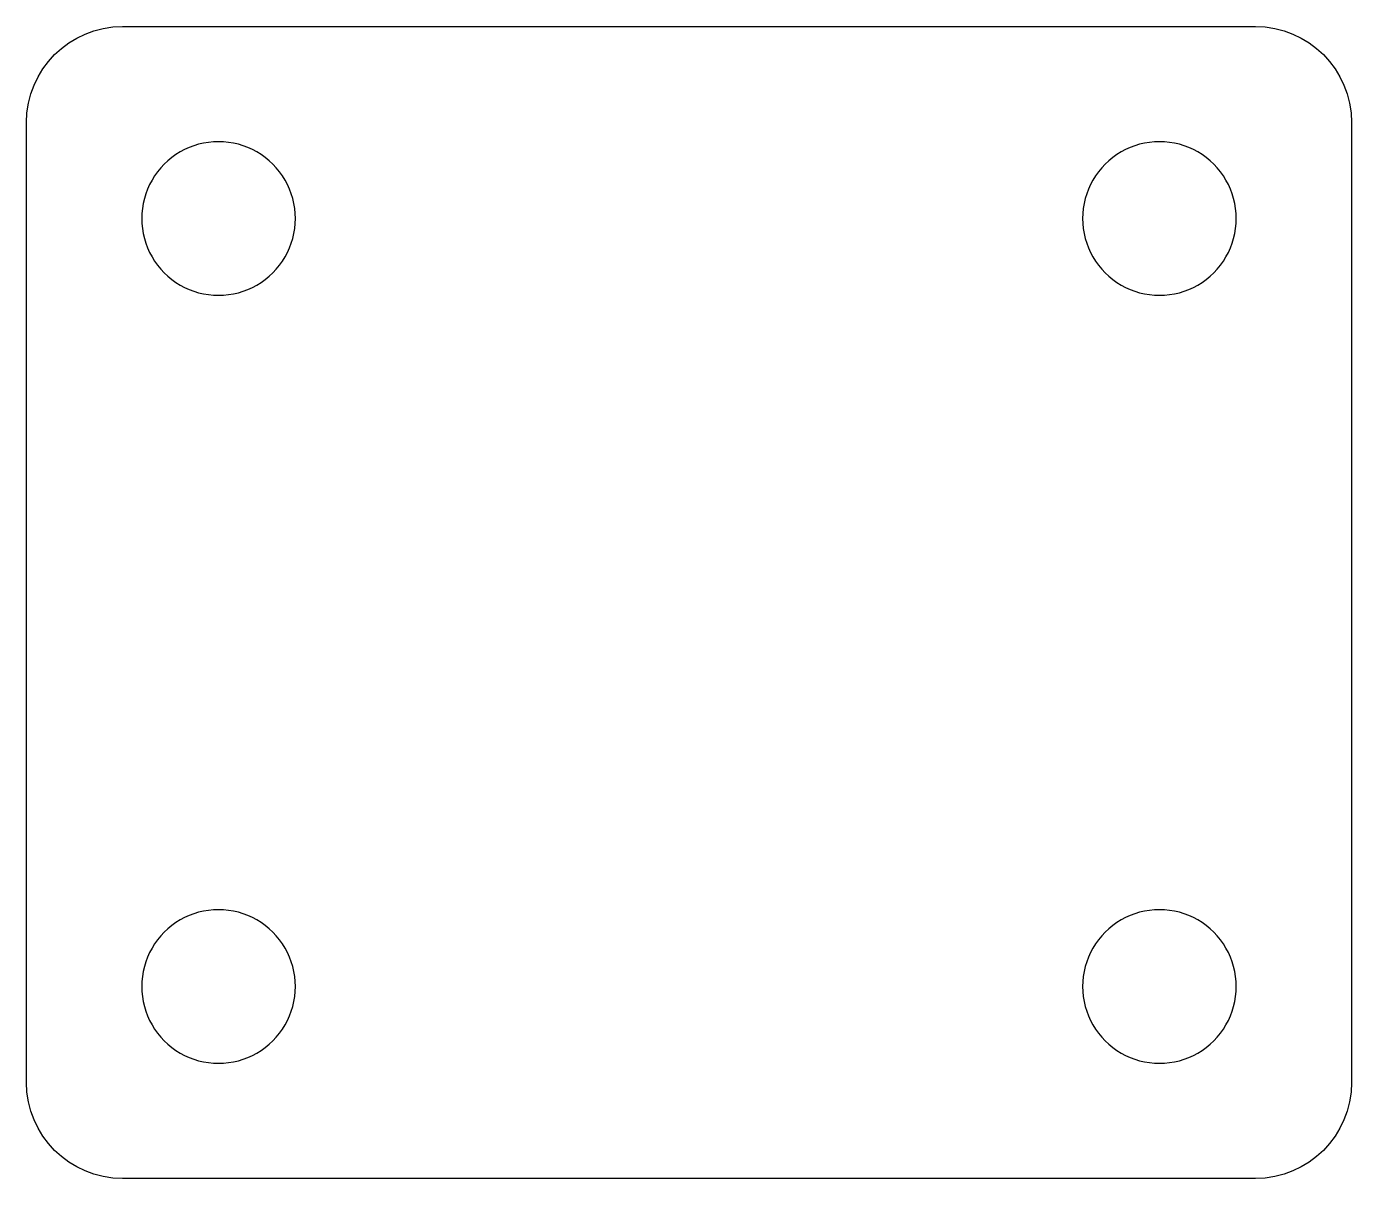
# Model space of a CAD drawing. Header units: millimetres. Extents: x -6.3 to 21.3, y -12 to 12.
import ezdxf

# ---------------------------------------------------------------- set-up
doc = ezdxf.new("R2010")
doc.units = ezdxf.units.MM

msp = doc.modelspace()

# ---------------------------------------------------------------- linework, layer by layer
for points in [[(-4.5045, -11.9897), (-4.7031, -11.9594), (-4.8947, -11.9101), (-5.0785, -11.8428), (-5.2533, -11.7586), (-5.4182, -11.6584), (-5.5722, -11.5433), (-5.7142, -11.4142), (-5.8433, -11.2722), (-5.9584, -11.1182), (-6.0586, -10.9533), (-6.1428, -10.7785), (-6.2101, -10.5947), (-6.2594, -10.4031), (-6.2897, -10.2045), (-6.3, -10), (-6.3, 10), (-6.2897, 10.2045), (-6.2594, 10.4031), (-6.2101, 10.5947), (-6.1428, 10.7785), (-6.0586, 10.9533), (-5.9584, 11.1182), (-5.8433, 11.2722), (-5.7142, 11.4142), (-5.5722, 11.5433), (-5.4182, 11.6584), (-5.2533, 11.7586), (-5.0785, 11.8428), (-4.8947, 11.9101), (-4.7031, 11.9594), (-4.5045, 11.9897), (-4.3, 12), (19.3, 12), (19.5045, 11.9897), (19.7031, 11.9594), (19.8947, 11.9101), (20.0785, 11.8428), (20.2533, 11.7586), (20.4182, 11.6584), (20.5722, 11.5433), (20.7142, 11.4142), (20.8433, 11.2722), (20.9584, 11.1182), (21.0586, 10.9533), (21.1428, 10.7785), (21.2101, 10.5947), (21.2594, 10.4031), (21.2897, 10.2045), (21.3, 10), (21.3, -10), (21.2897, -10.2045), (21.2594, -10.4031), (21.2101, -10.5947), (21.1428, -10.7785), (21.0586, -10.9533), (20.9584, -11.1182), (20.8433, -11.2722), (20.7142, -11.4142), (20.5722, -11.5433), (20.4182, -11.6584), (20.2533, -11.7586), (20.0785, -11.8428), (19.8947, -11.9101), (19.7031, -11.9594), (19.5045, -11.9897), (19.3, -12), (-4.3, -12)], [(-0.7034, 7.8954), (-0.7, 8), (-0.7034, 8.1046), (-0.7137, 8.2088), (-0.7307, 8.3121), (-0.7545, 8.4141), (-0.7849, 8.5143), (-0.8218, 8.6123), (-0.865, 8.7077), (-0.9144, 8.8), (-0.9696, 8.8889), (-1.0306, 8.974), (-1.0971, 9.055), (-1.1686, 9.1314), (-1.245, 9.2029), (-1.326, 9.2694), (-1.4111, 9.3304), (-1.5, 9.3856), (-1.5923, 9.435), (-1.6877, 9.4782), (-1.7857, 9.5151), (-1.8859, 9.5455), (-1.9879, 9.5693), (-2.0912, 9.5863), (-2.1954, 9.5966), (-2.3, 9.6), (-2.4046, 9.5966), (-2.5088, 9.5863), (-2.6121, 9.5693), (-2.7141, 9.5455), (-2.8143, 9.5151), (-2.9123, 9.4782), (-3.0077, 9.435), (-3.1, 9.3856), (-3.1889, 9.3304), (-3.274, 9.2694), (-3.355, 9.2029), (-3.4314, 9.1314), (-3.5029, 9.055), (-3.5694, 8.974), (-3.6304, 8.8889), (-3.6856, 8.8), (-3.735, 8.7077), (-3.7782, 8.6123), (-3.8151, 8.5143), (-3.8455, 8.4141), (-3.8693, 8.3121), (-3.8863, 8.2088), (-3.8966, 8.1046), (-3.9, 8), (-3.8966, 7.8954), (-3.8863, 7.7912), (-3.8693, 7.6879), (-3.8455, 7.5859), (-3.8151, 7.4857), (-3.7782, 7.3877), (-3.735, 7.2923), (-3.6856, 7.2), (-3.6304, 7.1111), (-3.5694, 7.026), (-3.5029, 6.945), (-3.4314, 6.8686), (-3.355, 6.7971), (-3.274, 6.7306), (-3.1889, 6.6696), (-3.1, 6.6144), (-3.0077, 6.565), (-2.9123, 6.5218), (-2.8143, 6.4849), (-2.7141, 6.4545), (-2.6121, 6.4307), (-2.5088, 6.4137), (-2.4046, 6.4034), (-2.3, 6.4), (-2.1954, 6.4034), (-2.0912, 6.4137), (-1.9879, 6.4307), (-1.8859, 6.4545), (-1.7857, 6.4849), (-1.6877, 6.5218), (-1.5923, 6.565), (-1.5, 6.6144), (-1.4111, 6.6696), (-1.326, 6.7306), (-1.245, 6.7971), (-1.1686, 6.8686), (-1.0971, 6.945), (-1.0306, 7.026), (-0.9696, 7.1111), (-0.9144, 7.2), (-0.865, 7.2923), (-0.8218, 7.3877), (-0.7849, 7.4857), (-0.7545, 7.5859), (-0.7307, 7.6879), (-0.7137, 7.7912)], [(18.8966, 7.8954), (18.9, 8), (18.8966, 8.1046), (18.8863, 8.2088), (18.8693, 8.3121), (18.8455, 8.4141), (18.8151, 8.5143), (18.7782, 8.6123), (18.735, 8.7077), (18.6856, 8.8), (18.6304, 8.8889), (18.5694, 8.974), (18.5029, 9.055), (18.4314, 9.1314), (18.355, 9.2029), (18.274, 9.2694), (18.1889, 9.3304), (18.1, 9.3856), (18.0077, 9.435), (17.9123, 9.4782), (17.8143, 9.5151), (17.7141, 9.5455), (17.6121, 9.5693), (17.5088, 9.5863), (17.4046, 9.5966), (17.3, 9.6), (17.1954, 9.5966), (17.0912, 9.5863), (16.9879, 9.5693), (16.8859, 9.5455), (16.7857, 9.5151), (16.6877, 9.4782), (16.5923, 9.435), (16.5, 9.3856), (16.4111, 9.3304), (16.326, 9.2694), (16.245, 9.2029), (16.1686, 9.1314), (16.0971, 9.055), (16.0306, 8.974), (15.9696, 8.8889), (15.9144, 8.8), (15.865, 8.7077), (15.8218, 8.6123), (15.7849, 8.5143), (15.7545, 8.4141), (15.7307, 8.3121), (15.7137, 8.2088), (15.7034, 8.1046), (15.7, 8), (15.7034, 7.8954), (15.7137, 7.7912), (15.7307, 7.6879), (15.7545, 7.5859), (15.7849, 7.4857), (15.8218, 7.3877), (15.865, 7.2923), (15.9144, 7.2), (15.9696, 7.1111), (16.0306, 7.026), (16.0971, 6.945), (16.1686, 6.8686), (16.245, 6.7971), (16.326, 6.7306), (16.4111, 6.6696), (16.5, 6.6144), (16.5923, 6.565), (16.6877, 6.5218), (16.7857, 6.4849), (16.8859, 6.4545), (16.9879, 6.4307), (17.0912, 6.4137), (17.1954, 6.4034), (17.3, 6.4), (17.4046, 6.4034), (17.5088, 6.4137), (17.6121, 6.4307), (17.7141, 6.4545), (17.8143, 6.4849), (17.9123, 6.5218), (18.0077, 6.565), (18.1, 6.6144), (18.1889, 6.6696), (18.274, 6.7306), (18.355, 6.7971), (18.4314, 6.8686), (18.5029, 6.945), (18.5694, 7.026), (18.6304, 7.1111), (18.6856, 7.2), (18.735, 7.2923), (18.7782, 7.3877), (18.8151, 7.4857), (18.8455, 7.5859), (18.8693, 7.6879), (18.8863, 7.7912)], [(-0.7034, -8.1046), (-0.7, -8), (-0.7034, -7.8954), (-0.7137, -7.7912), (-0.7307, -7.6879), (-0.7545, -7.5859), (-0.7849, -7.4857), (-0.8218, -7.3877), (-0.865, -7.2923), (-0.9144, -7.2), (-0.9696, -7.1111), (-1.0306, -7.026), (-1.0971, -6.945), (-1.1686, -6.8686), (-1.245, -6.7971), (-1.326, -6.7306), (-1.4111, -6.6696), (-1.5, -6.6144), (-1.5923, -6.565), (-1.6877, -6.5218), (-1.7857, -6.4849), (-1.8859, -6.4545), (-1.9879, -6.4307), (-2.0912, -6.4137), (-2.1954, -6.4034), (-2.3, -6.4), (-2.4046, -6.4034), (-2.5088, -6.4137), (-2.6121, -6.4307), (-2.7141, -6.4545), (-2.8143, -6.4849), (-2.9123, -6.5218), (-3.0077, -6.565), (-3.1, -6.6144), (-3.1889, -6.6696), (-3.274, -6.7306), (-3.355, -6.7971), (-3.4314, -6.8686), (-3.5029, -6.945), (-3.5694, -7.026), (-3.6304, -7.1111), (-3.6856, -7.2), (-3.735, -7.2923), (-3.7782, -7.3877), (-3.8151, -7.4857), (-3.8455, -7.5859), (-3.8693, -7.6879), (-3.8863, -7.7912), (-3.8966, -7.8954), (-3.9, -8), (-3.8966, -8.1046), (-3.8863, -8.2088), (-3.8693, -8.3121), (-3.8455, -8.4141), (-3.8151, -8.5143), (-3.7782, -8.6123), (-3.735, -8.7077), (-3.6856, -8.8), (-3.6304, -8.8889), (-3.5694, -8.974), (-3.5029, -9.055), (-3.4314, -9.1314), (-3.355, -9.2029), (-3.274, -9.2694), (-3.1889, -9.3304), (-3.1, -9.3856), (-3.0077, -9.435), (-2.9123, -9.4782), (-2.8143, -9.5151), (-2.7141, -9.5455), (-2.6121, -9.5693), (-2.5088, -9.5863), (-2.4046, -9.5966), (-2.3, -9.6), (-2.1954, -9.5966), (-2.0912, -9.5863), (-1.9879, -9.5693), (-1.8859, -9.5455), (-1.7857, -9.5151), (-1.6877, -9.4782), (-1.5923, -9.435), (-1.5, -9.3856), (-1.4111, -9.3304), (-1.326, -9.2694), (-1.245, -9.2029), (-1.1686, -9.1314), (-1.0971, -9.055), (-1.0306, -8.974), (-0.9696, -8.8889), (-0.9144, -8.8), (-0.865, -8.7077), (-0.8218, -8.6123), (-0.7849, -8.5143), (-0.7545, -8.4141), (-0.7307, -8.3121), (-0.7137, -8.2088)], [(18.8966, -8.1046), (18.9, -8), (18.8966, -7.8954), (18.8863, -7.7912), (18.8693, -7.6879), (18.8455, -7.5859), (18.8151, -7.4857), (18.7782, -7.3877), (18.735, -7.2923), (18.6856, -7.2), (18.6304, -7.1111), (18.5694, -7.026), (18.5029, -6.945), (18.4314, -6.8686), (18.355, -6.7971), (18.274, -6.7306), (18.1889, -6.6696), (18.1, -6.6144), (18.0077, -6.565), (17.9123, -6.5218), (17.8143, -6.4849), (17.7141, -6.4545), (17.6121, -6.4307), (17.5088, -6.4137), (17.4046, -6.4034), (17.3, -6.4), (17.1954, -6.4034), (17.0912, -6.4137), (16.9879, -6.4307), (16.8859, -6.4545), (16.7857, -6.4849), (16.6877, -6.5218), (16.5923, -6.565), (16.5, -6.6144), (16.4111, -6.6696), (16.326, -6.7306), (16.245, -6.7971), (16.1686, -6.8686), (16.0971, -6.945), (16.0306, -7.026), (15.9696, -7.1111), (15.9144, -7.2), (15.865, -7.2923), (15.8218, -7.3877), (15.7849, -7.4857), (15.7545, -7.5859), (15.7307, -7.6879), (15.7137, -7.7912), (15.7034, -7.8954), (15.7, -8), (15.7034, -8.1046), (15.7137, -8.2088), (15.7307, -8.3121), (15.7545, -8.4141), (15.7849, -8.5143), (15.8218, -8.6123), (15.865, -8.7077), (15.9144, -8.8), (15.9696, -8.8889), (16.0306, -8.974), (16.0971, -9.055), (16.1686, -9.1314), (16.245, -9.2029), (16.326, -9.2694), (16.4111, -9.3304), (16.5, -9.3856), (16.5923, -9.435), (16.6877, -9.4782), (16.7857, -9.5151), (16.8859, -9.5455), (16.9879, -9.5693), (17.0912, -9.5863), (17.1954, -9.5966), (17.3, -9.6), (17.4046, -9.5966), (17.5088, -9.5863), (17.6121, -9.5693), (17.7141, -9.5455), (17.8143, -9.5151), (17.9123, -9.4782), (18.0077, -9.435), (18.1, -9.3856), (18.1889, -9.3304), (18.274, -9.2694), (18.355, -9.2029), (18.4314, -9.1314), (18.5029, -9.055), (18.5694, -8.974), (18.6304, -8.8889), (18.6856, -8.8), (18.735, -8.7077), (18.7782, -8.6123), (18.8151, -8.5143), (18.8455, -8.4141), (18.8693, -8.3121), (18.8863, -8.2088)]]:
    msp.add_lwpolyline(points, close=True)

doc.saveas('drawing.dxf')
